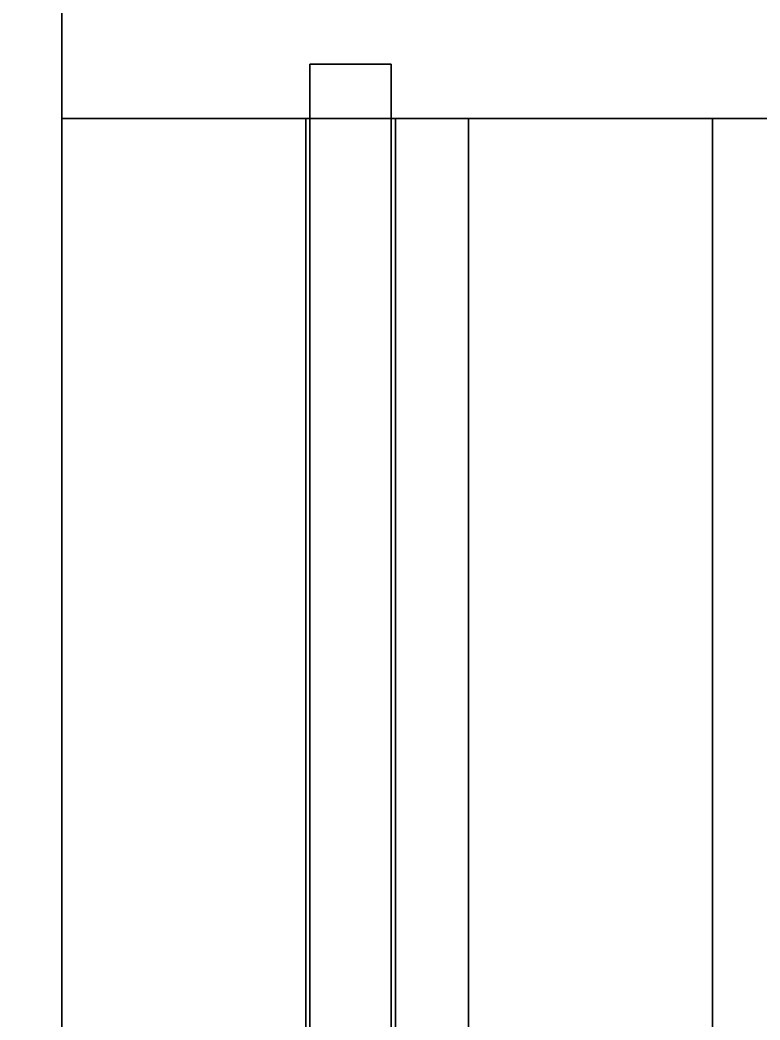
# Model space of a CAD drawing. Extents: x 0 to 2825, y -3457 to 0.
# Drawn here: x 146.9 to 201.5, y -2652.5 to -2578.8 of the extents above; entities that cross this region are included whole.
import ezdxf

# ---------------------------------------------------------------- set-up
doc = ezdxf.new("R2010")
doc.units = 0
for name, color, linetype in [('LAYER0', 7, 'CONTINUOUS'), ('LAYER1', 7, 'CONTINUOUS'), ('LAYER386', 7, 'CONTINUOUS'), ('LAYER388', 7, 'CONTINUOUS'), ('LAYER390', 7, 'CONTINUOUS'), ('LAYER391', 7, 'CONTINUOUS'), ('LAYER392', 7, 'CONTINUOUS'), ('LAYER396', 7, 'CONTINUOUS'), ('LAYER399', 7, 'CONTINUOUS'), ('LAYER531', 7, 'CONTINUOUS')]:
    doc.layers.add(name, color=color, linetype=linetype)

msp = doc.modelspace()

# ---------------------------------------------------------------- linework, layer by layer
at = {"layer": 'LAYER0', "invisible_edges": 1}
for points in [[(2825, 0), (0, -3457), (0, 0), (2825, 0)], [(2825, -3457, 5), (0, 0, 5), (0, -3457, 5), (2825, -3457, 5)], [(0, 0, 5), (2825, -3457, 5), (2825, 0, 5), (0, 0, 5)], [(0, -3457), (2825, 0), (2825, -3457), (0, -3457)]]:
    msp.add_3dface(points, dxfattribs=at)
at = {"layer": 'LAYER1'}
for points, invisible_edges in [([(150, -150, 5), (0, -3457, 5), (0, 0, 5), (150, -150, 5)], 5), ([(0, -3457, 5), (150, -150, 5), (150, -3307, 5), (0, -3457, 5)], 5), ([(150, -150, 5), (150, -3307, 2599), (150, -3307, 5), (150, -150, 5)], 1), ([(150, -3307, 2599), (150, -150, 5), (150, -150, 2599), (150, -3307, 2599)], 1)]:
    msp.add_3dface(points, dxfattribs=dict(at, invisible_edges=invisible_edges))
at = {"layer": 'LAYER386', "invisible_edges": 1}
for points in [[(150, -2586, 85), (730, -3259, 85), (150, -3259, 85), (150, -2586, 85)], [(730, -3259, 85), (150, -2586, 85), (730, -2586, 85), (730, -3259, 85)], [(150, -2586, 85), (730, -2586, 103), (730, -2586, 85), (150, -2586, 85)], [(730, -2586, 103), (150, -2586, 85), (150, -2586, 103), (730, -2586, 103)], [(150, -3259, 103), (150, -2586, 85), (150, -3259, 85), (150, -3259, 103)], [(150, -2586, 85), (150, -3259, 103), (150, -2586, 103), (150, -2586, 85)], [(730, -2586, 103), (150, -3259, 103), (730, -3259, 103), (730, -2586, 103)], [(150, -3259, 103), (730, -2586, 103), (150, -2586, 103), (150, -3259, 103)]]:
    msp.add_3dface(points, dxfattribs=at)
at = {"layer": 'LAYER388', "invisible_edges": 1}
for points in [[(180, -2586, 85), (180, -3259, 5), (180, -3259, 85), (180, -2586, 85)], [(180, -3259, 5), (180, -2586, 85), (180, -2586, 5), (180, -3259, 5)], [(198, -2586, 5), (180, -3259, 5), (180, -2586, 5), (198, -2586, 5)], [(180, -3259, 5), (198, -2586, 5), (198, -3259, 5), (180, -3259, 5)], [(180, -2586, 85), (198, -2586, 5), (180, -2586, 5), (180, -2586, 85)], [(198, -2586, 5), (180, -2586, 85), (198, -2586, 85), (198, -2586, 5)], [(198, -3259, 85), (180, -2586, 85), (180, -3259, 85), (198, -3259, 85)], [(180, -2586, 85), (198, -3259, 85), (198, -2586, 85), (180, -2586, 85)], [(198, -2586, 5), (198, -3259, 85), (198, -3259, 5), (198, -2586, 5)], [(198, -3259, 85), (198, -2586, 5), (198, -2586, 85), (198, -3259, 85)]]:
    msp.add_3dface(points, dxfattribs=at)
at = {"layer": 'LAYER390', "invisible_edges": 1}
for points in [[(168.3, -2582, 99), (174.3, -3263, 99), (168.3, -3263, 99), (168.3, -2582, 99)], [(174.3, -3263, 99), (168.3, -2582, 99), (174.3, -2582, 99), (174.3, -3263, 99)], [(174.3, -2582, 2535), (168.3, -3263, 2535), (174.3, -3263, 2535), (174.3, -2582, 2535)], [(168.3, -3263, 2535), (174.3, -2582, 2535), (168.3, -2582, 2535), (168.3, -3263, 2535)], [(168.3, -2582, 99), (174.3, -2582, 2535), (174.3, -2582, 99), (168.3, -2582, 99)], [(174.3, -2582, 2535), (168.3, -2582, 99), (168.3, -2582, 2535), (174.3, -2582, 2535)], [(168.3, -3263, 2535), (168.3, -2582, 99), (168.3, -3263, 99), (168.3, -3263, 2535)], [(168.3, -2582, 99), (168.3, -3263, 2535), (168.3, -2582, 2535), (168.3, -2582, 99)], [(174.3, -2582, 2535), (174.3, -3263, 99), (174.3, -2582, 99), (174.3, -2582, 2535)], [(174.3, -3263, 99), (174.3, -2582, 2535), (174.3, -3263, 2535), (174.3, -3263, 99)]]:
    msp.add_3dface(points, dxfattribs=at)
at = {"layer": 'LAYER391', "invisible_edges": 1}
for points in [[(150, -2586, 1377), (150, -3259, 1257), (150, -3259, 1377), (150, -2586, 1377)], [(150, -3259, 1257), (150, -2586, 1377), (150, -2586, 1257), (150, -3259, 1257)], [(168, -2586, 1257), (150, -3259, 1257), (150, -2586, 1257), (168, -2586, 1257)], [(150, -3259, 1257), (168, -2586, 1257), (168, -3259, 1257), (150, -3259, 1257)], [(150, -2586, 1377), (168, -2586, 1257), (150, -2586, 1257), (150, -2586, 1377)], [(168, -2586, 1257), (150, -2586, 1377), (168, -2586, 1377), (168, -2586, 1257)], [(168, -3259, 1377), (150, -2586, 1377), (150, -3259, 1377), (168, -3259, 1377)], [(150, -2586, 1377), (168, -3259, 1377), (168, -2586, 1377), (150, -2586, 1377)], [(168, -2586, 1257), (168, -3259, 1377), (168, -3259, 1257), (168, -2586, 1257)], [(168, -3259, 1377), (168, -2586, 1257), (168, -2586, 1377), (168, -3259, 1377)]]:
    msp.add_3dface(points, dxfattribs=at)
at = {"layer": 'LAYER392', "invisible_edges": 1}
for points in [[(150, -2586, 5), (730, -2568, 5), (730, -2586, 5), (150, -2586, 5)], [(730, -2568, 5), (150, -2586, 5), (150, -2568, 5), (730, -2568, 5)], [(150, -2568, 2550), (730, -2586, 2550), (730, -2568, 2550), (150, -2568, 2550)], [(730, -2586, 2550), (150, -2568, 2550), (150, -2586, 2550), (730, -2586, 2550)], [(150, -2586, 5), (150, -2568, 2550), (150, -2568, 5), (150, -2586, 5)], [(150, -2568, 2550), (150, -2586, 5), (150, -2586, 2550), (150, -2568, 2550)], [(730, -2586, 2550), (150, -2586, 5), (730, -2586, 5), (730, -2586, 2550)], [(150, -2586, 5), (730, -2586, 2550), (150, -2586, 2550), (150, -2586, 5)]]:
    msp.add_3dface(points, dxfattribs=at)
at = {"layer": 'LAYER396', "invisible_edges": 1}
for points in [[(150, -3259, 2549), (730, -2586, 2549), (150, -2586, 2549), (150, -3259, 2549)], [(730, -2586, 2549), (150, -3259, 2549), (730, -3259, 2549), (730, -2586, 2549)], [(150, -2586, 2531), (730, -2586, 2549), (730, -2586, 2531), (150, -2586, 2531)], [(730, -2586, 2549), (150, -2586, 2531), (150, -2586, 2549), (730, -2586, 2549)], [(150, -2586, 2531), (150, -3259, 2549), (150, -2586, 2549), (150, -2586, 2531)], [(150, -3259, 2549), (150, -2586, 2531), (150, -3259, 2531), (150, -3259, 2549)], [(730, -3259, 2531), (150, -2586, 2531), (730, -2586, 2531), (730, -3259, 2531)], [(150, -2586, 2531), (730, -3259, 2531), (150, -3259, 2531), (150, -2586, 2531)]]:
    msp.add_3dface(points, dxfattribs=at)
at = {"layer": 'LAYER399', "invisible_edges": 1}
for points in [[(174.6, -3259, 971), (670, -2586, 971), (174.6, -2586, 971), (174.6, -3259, 971)], [(670, -2586, 971), (174.6, -3259, 971), (670, -3259, 971), (670, -2586, 971)], [(174.6, -2586, 953), (670, -2586, 971), (670, -2586, 953), (174.6, -2586, 953)], [(670, -2586, 971), (174.6, -2586, 953), (174.6, -2586, 971), (670, -2586, 971)], [(174.6, -2586, 953), (174.6, -3259, 971), (174.6, -2586, 971), (174.6, -2586, 953)], [(174.6, -3259, 971), (174.6, -2586, 953), (174.6, -3259, 953), (174.6, -3259, 971)], [(670, -3259, 953), (174.6, -2586, 953), (670, -2586, 953), (670, -3259, 953)], [(174.6, -2586, 953), (670, -3259, 953), (174.6, -3259, 953), (174.6, -2586, 953)]]:
    msp.add_3dface(points, dxfattribs=at)
at = {"layer": 'LAYER531', "invisible_edges": 1}
for points in [[(174.6, -3259, 1989), (670, -2586, 1989), (174.6, -2586, 1989), (174.6, -3259, 1989)], [(670, -2586, 1989), (174.6, -3259, 1989), (670, -3259, 1989), (670, -2586, 1989)], [(174.6, -2586, 1971), (670, -2586, 1989), (670, -2586, 1971), (174.6, -2586, 1971)], [(670, -2586, 1989), (174.6, -2586, 1971), (174.6, -2586, 1989), (670, -2586, 1989)], [(174.6, -2586, 1971), (174.6, -3259, 1989), (174.6, -2586, 1989), (174.6, -2586, 1971)], [(174.6, -3259, 1989), (174.6, -2586, 1971), (174.6, -3259, 1971), (174.6, -3259, 1989)], [(670, -3259, 1971), (174.6, -2586, 1971), (670, -2586, 1971), (670, -3259, 1971)], [(174.6, -2586, 1971), (670, -3259, 1971), (174.6, -3259, 1971), (174.6, -2586, 1971)]]:
    msp.add_3dface(points, dxfattribs=at)

# ---------------------------------------------------------------- meshes
at = {"layer": 'LAYER1'}
mesh = msp.add_polymesh((5, 2), dxfattribs=at)
for k, corner in enumerate([(2675, -150, 2599), (150, -150, 2599), (2675, -3307, 2599), (2675, -150, 2599), (150, -3307, 2599), (2675, -3307, 2599), (150, -150, 2599), (150, -3307, 2599), (0, 0, 2599), (0, -3457, 2599)]):
    mesh.set_mesh_vertex(divmod(k, 2), corner)

doc.saveas('drawing.dxf')
